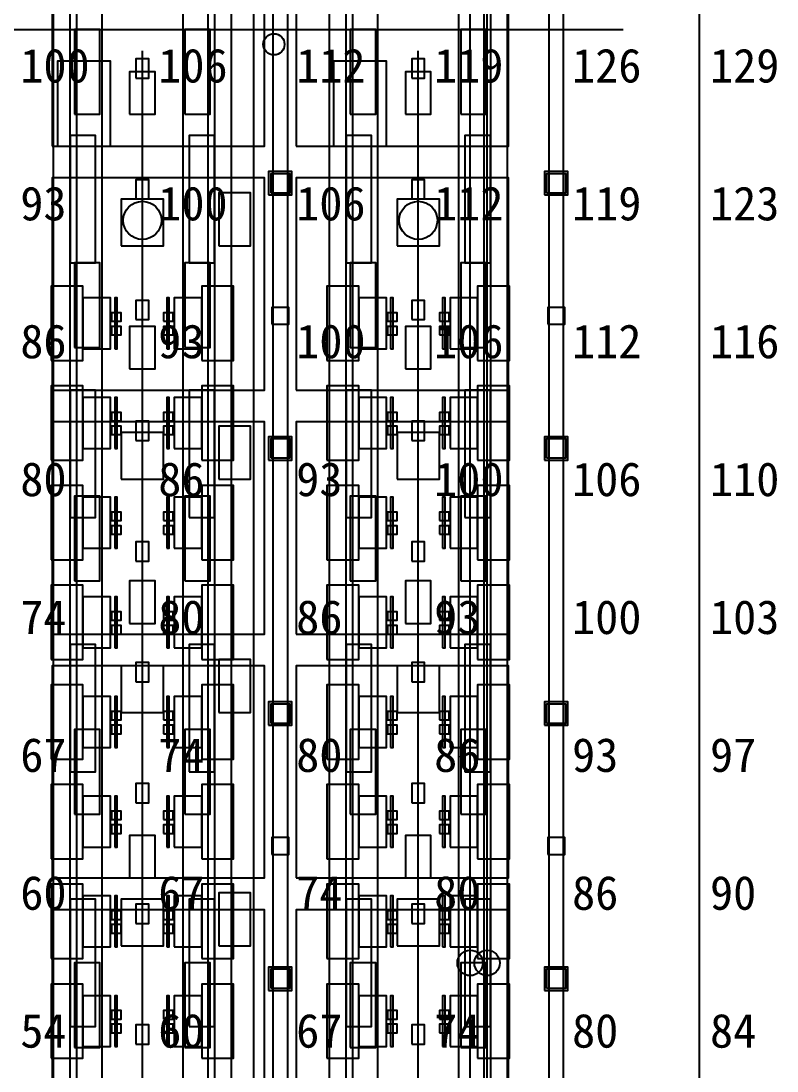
# Model space of a CAD drawing. Header units: metres. Extents: x -1640 to 1560, y -268 to 2338.
# Drawn here: x 258.03 to 293.65, y 913.9 to 963.4 of the extents above; entities that cross this region are included whole.
import ezdxf

# ---------------------------------------------------------------- set-up
doc = ezdxf.new("R2010")
doc.units = ezdxf.units.M
for name, color, linetype in [('1F_CHL', 4, 'Continuous'), ('1F_PUMP', 2, 'Continuous'), ('1F_SCR', 3, 'Continuous'), ('1F_STRUCT_COLUMN', 8, 'Continuous'), ('1F_ZONE', 3, 'Continuous'), ('2F_CSF_LATERAL_RACK_CONCEPT', 9, 'Continuous'), ('2F_RFG', 5, 'Continuous'), ('2F_STRUCT_COLUMN', 8, 'Continuous'), ('2F_VMB', 6, 'Continuous'), ('2F_ZONE', 3, 'Continuous'), ('3F_CLEANROOM_OVERHEAD_PIPE_DUCT_CONCEPT', 9, 'Continuous'), ('3F_EHS_EGRESS_DIST_M', 2, 'Continuous'), ('3F_EHS_EXTINGUISHER_HYDRANT_CABINET_CONCEPT', 1, 'Continuous'), ('3F_EHS_GAS_DETECTOR', 6, 'Continuous'), ('3F_FOUP', 5, 'Continuous'), ('3F_METRO', 2, 'Continuous'), ('3F_OHT', 9, 'Continuous'), ('3F_OHTV', 1, 'Continuous'), ('3F_STK', 3, 'Continuous'), ('3F_STRUCT_COLUMN', 8, 'Continuous'), ('3F_TBAR', 6, 'Continuous'), ('3F_ZONE', 3, 'Continuous'), ('4F_FFU', 1, 'Continuous'), ('4F_STRUCT_PLENUM_TRUSS_CONCEPT', 9, 'Continuous'), ('4F_ZONE', 3, 'Continuous'), ('5F_CHL', 4, 'Continuous'), ('5F_PUMP', 2, 'Continuous'), ('5F_SCR', 3, 'Continuous'), ('5F_STRUCT_COLUMN', 8, 'Continuous'), ('5F_ZONE', 3, 'Continuous'), ('6F_CSF_LATERAL_RACK_CONCEPT', 9, 'Continuous'), ('6F_RFG', 5, 'Continuous'), ('6F_STRUCT_COLUMN', 8, 'Continuous'), ('6F_VMB', 6, 'Continuous'), ('6F_ZONE', 3, 'Continuous'), ('7F_CLEANROOM_OVERHEAD_PIPE_DUCT_CONCEPT', 9, 'Continuous'), ('7F_EHS_EGRESS_DIST_M', 2, 'Continuous'), ('7F_EHS_EXTINGUISHER_HYDRANT_CABINET_CONCEPT', 1, 'Continuous'), ('7F_EHS_GAS_DETECTOR', 6, 'Continuous'), ('7F_FOUP', 5, 'Continuous'), ('7F_METRO', 2, 'Continuous'), ('7F_OHT', 9, 'Continuous'), ('7F_OHTV', 1, 'Continuous'), ('7F_STK', 3, 'Continuous'), ('7F_STRUCT_COLUMN', 8, 'Continuous'), ('7F_TBAR', 6, 'Continuous'), ('7F_ZONE', 3, 'Continuous'), ('8F_FFU', 1, 'Continuous'), ('8F_STRUCT_PLENUM_TRUSS_CONCEPT', 9, 'Continuous'), ('8F_ZONE', 3, 'Continuous'), ('UTIL_ELEC.LV_CONCEPT', 2, 'Continuous'), ('UTIL_PCW.R_CONCEPT', 1, 'Continuous'), ('UTIL_PCW.R_RISER', 1, 'Continuous'), ('UTIL_PCW.S_CONCEPT', 6, 'Continuous'), ('UTIL_PCW.S_RISER', 6, 'Continuous')]:
    doc.layers.add(name, color=color, linetype=linetype)

msp = doc.modelspace()

# ---------------------------------------------------------------- linework, layer by layer
at = {"layer": '1F_CHL'}
for points in [[(267.35, 952.8), (268.85, 952.8), (268.85, 955.3), (267.35, 955.3)], [(267.35, 941.8), (268.85, 941.8), (268.85, 944.3), (267.35, 944.3)], [(267.35, 930.8), (268.85, 930.8), (268.85, 933.3), (267.35, 933.3)], [(267.35, 919.8), (268.85, 919.8), (268.85, 922.3), (267.35, 922.3)]]:
    msp.add_lwpolyline(points, close=True, dxfattribs=at)
at = {"layer": '1F_PUMP'}
for points in [[(260.55, 959), (261.75, 959), (261.75, 963), (260.55, 963)], [(265.75, 959), (266.95, 959), (266.95, 963), (265.75, 963)], [(273.55, 959), (274.75, 959), (274.75, 963), (273.55, 963)], [(278.75, 959), (279.95, 959), (279.95, 963), (278.75, 963)], [(260.55, 948), (261.75, 948), (261.75, 952), (260.55, 952)], [(265.75, 948), (266.95, 948), (266.95, 952), (265.75, 952)], [(273.55, 948), (274.75, 948), (274.75, 952), (273.55, 952)], [(278.75, 948), (279.95, 948), (279.95, 952), (278.75, 952)], [(260.55, 937), (261.75, 937), (261.75, 941), (260.55, 941)], [(265.75, 937), (266.95, 937), (266.95, 941), (265.75, 941)], [(273.55, 937), (274.75, 937), (274.75, 941), (273.55, 941)], [(278.75, 937), (279.95, 937), (279.95, 941), (278.75, 941)], [(260.55, 926), (261.75, 926), (261.75, 930), (260.55, 930)], [(265.75, 926), (266.95, 926), (266.95, 930), (265.75, 930)], [(273.55, 926), (274.75, 926), (274.75, 930), (273.55, 930)], [(278.75, 926), (279.95, 926), (279.95, 930), (278.75, 930)], [(260.55, 915), (261.75, 915), (261.75, 919), (260.55, 919)], [(265.75, 915), (266.95, 915), (266.95, 919), (265.75, 919)], [(273.55, 915), (274.75, 915), (274.75, 919), (273.55, 919)], [(278.75, 915), (279.95, 915), (279.95, 919), (278.75, 919)]]:
    msp.add_lwpolyline(points, close=True, dxfattribs=at)
at = {"layer": '1F_SCR'}
for points in [[(262.75, 952.8), (264.75, 952.8), (264.75, 955), (262.75, 955)], [(275.75, 952.8), (277.75, 952.8), (277.75, 955), (275.75, 955)], [(262.75, 941.8), (264.75, 941.8), (264.75, 944), (262.75, 944)], [(275.75, 941.8), (277.75, 941.8), (277.75, 944), (275.75, 944)], [(262.75, 930.8), (264.75, 930.8), (264.75, 933), (262.75, 933)], [(275.75, 930.8), (277.75, 930.8), (277.75, 933), (275.75, 933)], [(262.75, 919.8), (264.75, 919.8), (264.75, 922), (262.75, 922)], [(275.75, 919.8), (277.75, 919.8), (277.75, 922), (275.75, 922)]]:
    msp.add_lwpolyline(points, close=True, dxfattribs=at)
at = {"layer": '1F_STRUCT_COLUMN'}
for points in [[(269.7, 955.2), (270.8, 955.2), (270.8, 956.3), (269.7, 956.3)], [(282.7, 955.2), (283.8, 955.2), (283.8, 956.3), (282.7, 956.3)], [(269.7, 942.7), (270.8, 942.7), (270.8, 943.8), (269.7, 943.8)], [(282.7, 942.7), (283.8, 942.7), (283.8, 943.8), (282.7, 943.8)], [(269.7, 930.2), (270.8, 930.2), (270.8, 931.3), (269.7, 931.3)], [(282.7, 930.2), (283.8, 930.2), (283.8, 931.3), (282.7, 931.3)], [(269.7, 917.7), (270.8, 917.7), (270.8, 918.8), (269.7, 918.8)], [(282.7, 917.7), (283.8, 917.7), (283.8, 918.8), (282.7, 918.8)]]:
    msp.add_lwpolyline(points, close=True, dxfattribs=at)
at = {"layer": '1F_ZONE'}
msp.add_lwpolyline([(16.5, 887), (290, 887), (290, 1045), (16.5, 1045)], close=True, dxfattribs=at)
at = {"layer": '2F_CSF_LATERAL_RACK_CONCEPT'}
for points in [[(259.55, 891), (260.35, 891), (260.35, 1041), (259.55, 1041)], [(267.15, 891), (267.95, 891), (267.95, 1041), (267.15, 1041)], [(272.55, 891), (273.35, 891), (273.35, 1041), (272.55, 1041)], [(280.15, 891), (280.95, 891), (280.95, 1041), (280.15, 1041)]]:
    msp.add_lwpolyline(points, close=True, dxfattribs=at)
at = {"layer": '2F_RFG'}
for points in [[(260.35, 952), (261.55, 952), (261.55, 958), (260.35, 958)], [(265.95, 952), (267.15, 952), (267.15, 958), (265.95, 958)], [(273.35, 952), (274.55, 952), (274.55, 958), (273.35, 958)], [(278.95, 952), (280.15, 952), (280.15, 958), (278.95, 958)], [(260.35, 940), (261.55, 940), (261.55, 946), (260.35, 946)], [(265.95, 940), (267.15, 940), (267.15, 946), (265.95, 946)], [(273.35, 940), (274.55, 940), (274.55, 946), (273.35, 946)], [(278.95, 940), (280.15, 940), (280.15, 946), (278.95, 946)], [(260.35, 928), (261.55, 928), (261.55, 934), (260.35, 934)], [(265.95, 928), (267.15, 928), (267.15, 934), (265.95, 934)], [(273.35, 928), (274.55, 928), (274.55, 934), (273.35, 934)], [(278.95, 928), (280.15, 928), (280.15, 934), (278.95, 934)], [(260.35, 916), (261.55, 916), (261.55, 922), (260.35, 922)], [(265.95, 916), (267.15, 916), (267.15, 922), (265.95, 922)], [(273.35, 916), (274.55, 916), (274.55, 922), (273.35, 922)], [(278.95, 916), (280.15, 916), (280.15, 922), (278.95, 922)]]:
    msp.add_lwpolyline(points, close=True, dxfattribs=at)
at = {"layer": '2F_STRUCT_COLUMN'}
for points in [[(269.8, 955.3), (270.7, 955.3), (270.7, 956.2), (269.8, 956.2)], [(282.8, 955.3), (283.7, 955.3), (283.7, 956.2), (282.8, 956.2)], [(269.8, 942.8), (270.7, 942.8), (270.7, 943.7), (269.8, 943.7)], [(282.8, 942.8), (283.7, 942.8), (283.7, 943.7), (282.8, 943.7)], [(269.8, 930.3), (270.7, 930.3), (270.7, 931.2), (269.8, 931.2)], [(282.8, 930.3), (283.7, 930.3), (283.7, 931.2), (282.8, 931.2)], [(269.8, 917.8), (270.7, 917.8), (270.7, 918.7), (269.8, 918.7)], [(282.8, 917.8), (283.7, 917.8), (283.7, 918.7), (282.8, 918.7)]]:
    msp.add_lwpolyline(points, close=True, dxfattribs=at)
at = {"layer": '2F_VMB'}
for points in [[(263.15, 959), (264.35, 959), (264.35, 961), (263.15, 961)], [(276.15, 959), (277.35, 959), (277.35, 961), (276.15, 961)], [(263.15, 947), (264.35, 947), (264.35, 949), (263.15, 949)], [(276.15, 947), (277.35, 947), (277.35, 949), (276.15, 949)], [(263.15, 935), (264.35, 935), (264.35, 937), (263.15, 937)], [(276.15, 935), (277.35, 935), (277.35, 937), (276.15, 937)], [(263.15, 923), (264.35, 923), (264.35, 925), (263.15, 925)], [(276.15, 923), (277.35, 923), (277.35, 925), (276.15, 925)]]:
    msp.add_lwpolyline(points, close=True, dxfattribs=at)
at = {"layer": '2F_ZONE'}
msp.add_lwpolyline([(16.5, 887), (290, 887), (290, 1045), (16.5, 1045)], close=True, dxfattribs=at)
at = {"layer": '3F_CLEANROOM_OVERHEAD_PIPE_DUCT_CONCEPT'}
for points in [[(260.65, 890), (261.85, 890), (261.85, 1042), (260.65, 1042)], [(265.65, 890), (266.85, 890), (266.85, 1042), (265.65, 1042)], [(273.65, 890), (274.85, 890), (274.85, 1042), (273.65, 1042)], [(278.65, 890), (279.85, 890), (279.85, 1042), (278.65, 1042)]]:
    msp.add_lwpolyline(points, close=True, dxfattribs=at)
at = {"layer": '3F_EHS_EXTINGUISHER_HYDRANT_CABINET_CONCEPT'}
msp.add_circle((269.95, 962.3), 0.5, dxfattribs=at)
at = {"layer": '3F_EHS_GAS_DETECTOR'}
for centre in [(263.75, 954), (276.75, 954)]:
    msp.add_circle(centre, 0.9, dxfattribs=at)
at = {"layer": '3F_FOUP'}
for points in [[(262.3, 949.25), (262.75, 949.25), (262.75, 949.65), (262.3, 949.65)], [(264.75, 949.25), (265.2, 949.25), (265.2, 949.65), (264.75, 949.65)], [(275.3, 949.25), (275.75, 949.25), (275.75, 949.65), (275.3, 949.65)], [(277.75, 949.25), (278.2, 949.25), (278.2, 949.65), (277.75, 949.65)], [(262.3, 948.6), (262.75, 948.6), (262.75, 949), (262.3, 949)], [(264.75, 948.6), (265.2, 948.6), (265.2, 949), (264.75, 949)], [(275.3, 948.6), (275.75, 948.6), (275.75, 949), (275.3, 949)], [(277.75, 948.6), (278.2, 948.6), (278.2, 949), (277.75, 949)], [(262.3, 944.55), (262.75, 944.55), (262.75, 944.95), (262.3, 944.95)], [(264.75, 944.55), (265.2, 944.55), (265.2, 944.95), (264.75, 944.95)], [(275.3, 944.55), (275.75, 944.55), (275.75, 944.95), (275.3, 944.95)], [(277.75, 944.55), (278.2, 944.55), (278.2, 944.95), (277.75, 944.95)], [(262.3, 943.9), (262.75, 943.9), (262.75, 944.3), (262.3, 944.3)], [(264.75, 943.9), (265.2, 943.9), (265.2, 944.3), (264.75, 944.3)], [(275.3, 943.9), (275.75, 943.9), (275.75, 944.3), (275.3, 944.3)], [(277.75, 943.9), (278.2, 943.9), (278.2, 944.3), (277.75, 944.3)], [(262.3, 939.85), (262.75, 939.85), (262.75, 940.25), (262.3, 940.25)], [(264.75, 939.85), (265.2, 939.85), (265.2, 940.25), (264.75, 940.25)], [(275.3, 939.85), (275.75, 939.85), (275.75, 940.25), (275.3, 940.25)], [(277.75, 939.85), (278.2, 939.85), (278.2, 940.25), (277.75, 940.25)], [(262.3, 939.2), (262.75, 939.2), (262.75, 939.6), (262.3, 939.6)], [(264.75, 939.2), (265.2, 939.2), (265.2, 939.6), (264.75, 939.6)], [(275.3, 939.2), (275.75, 939.2), (275.75, 939.6), (275.3, 939.6)], [(277.75, 939.2), (278.2, 939.2), (278.2, 939.6), (277.75, 939.6)], [(262.3, 935.15), (262.75, 935.15), (262.75, 935.55), (262.3, 935.55)], [(264.75, 935.15), (265.2, 935.15), (265.2, 935.55), (264.75, 935.55)], [(275.3, 935.15), (275.75, 935.15), (275.75, 935.55), (275.3, 935.55)], [(277.75, 935.15), (278.2, 935.15), (278.2, 935.55), (277.75, 935.55)], [(262.3, 934.5), (262.75, 934.5), (262.75, 934.9), (262.3, 934.9)], [(264.75, 934.5), (265.2, 934.5), (265.2, 934.9), (264.75, 934.9)], [(275.3, 934.5), (275.75, 934.5), (275.75, 934.9), (275.3, 934.9)], [(277.75, 934.5), (278.2, 934.5), (278.2, 934.9), (277.75, 934.9)], [(262.3, 930.45), (262.75, 930.45), (262.75, 930.85), (262.3, 930.85)], [(264.75, 930.45), (265.2, 930.45), (265.2, 930.85), (264.75, 930.85)], [(275.3, 930.45), (275.75, 930.45), (275.75, 930.85), (275.3, 930.85)], [(277.75, 930.45), (278.2, 930.45), (278.2, 930.85), (277.75, 930.85)], [(262.3, 929.8), (262.75, 929.8), (262.75, 930.2), (262.3, 930.2)], [(264.75, 929.8), (265.2, 929.8), (265.2, 930.2), (264.75, 930.2)], [(275.3, 929.8), (275.75, 929.8), (275.75, 930.2), (275.3, 930.2)], [(277.75, 929.8), (278.2, 929.8), (278.2, 930.2), (277.75, 930.2)], [(262.3, 925.75), (262.75, 925.75), (262.75, 926.15), (262.3, 926.15)], [(264.75, 925.75), (265.2, 925.75), (265.2, 926.15), (264.75, 926.15)], [(275.3, 925.75), (275.75, 925.75), (275.75, 926.15), (275.3, 926.15)], [(277.75, 925.75), (278.2, 925.75), (278.2, 926.15), (277.75, 926.15)], [(262.3, 925.1), (262.75, 925.1), (262.75, 925.5), (262.3, 925.5)], [(264.75, 925.1), (265.2, 925.1), (265.2, 925.5), (264.75, 925.5)], [(275.3, 925.1), (275.75, 925.1), (275.75, 925.5), (275.3, 925.5)], [(277.75, 925.1), (278.2, 925.1), (278.2, 925.5), (277.75, 925.5)], [(262.3, 921.05), (262.75, 921.05), (262.75, 921.45), (262.3, 921.45)], [(264.75, 921.05), (265.2, 921.05), (265.2, 921.45), (264.75, 921.45)], [(275.3, 921.05), (275.75, 921.05), (275.75, 921.45), (275.3, 921.45)], [(277.75, 921.05), (278.2, 921.05), (278.2, 921.45), (277.75, 921.45)], [(262.3, 920.4), (262.75, 920.4), (262.75, 920.8), (262.3, 920.8)], [(264.75, 920.4), (265.2, 920.4), (265.2, 920.8), (264.75, 920.8)], [(275.3, 920.4), (275.75, 920.4), (275.75, 920.8), (275.3, 920.8)], [(277.75, 920.4), (278.2, 920.4), (278.2, 920.8), (277.75, 920.8)], [(262.3, 916.35), (262.75, 916.35), (262.75, 916.75), (262.3, 916.75)], [(264.75, 916.35), (265.2, 916.35), (265.2, 916.75), (264.75, 916.75)], [(275.3, 916.35), (275.75, 916.35), (275.75, 916.75), (275.3, 916.75)], [(277.75, 916.35), (278.2, 916.35), (278.2, 916.75), (277.75, 916.75)], [(262.3, 915.7), (262.75, 915.7), (262.75, 916.1), (262.3, 916.1)], [(264.75, 915.7), (265.2, 915.7), (265.2, 916.1), (264.75, 916.1)], [(275.3, 915.7), (275.75, 915.7), (275.75, 916.1), (275.3, 916.1)], [(277.75, 915.7), (278.2, 915.7), (278.2, 916.1), (277.75, 916.1)]]:
    msp.add_lwpolyline(points, close=True, dxfattribs=at)
at = {"layer": '3F_METRO'}
for points in [[(259.45, 947.4), (260.95, 947.4), (260.95, 950.9), (259.45, 950.9)], [(266.55, 947.4), (268.05, 947.4), (268.05, 950.9), (266.55, 950.9)], [(272.45, 947.4), (273.95, 947.4), (273.95, 950.9), (272.45, 950.9)], [(279.55, 947.4), (281.05, 947.4), (281.05, 950.9), (279.55, 950.9)], [(260.95, 947.95), (262.25, 947.95), (262.25, 950.35), (260.95, 950.35)], [(265.25, 947.95), (266.55, 947.95), (266.55, 950.35), (265.25, 950.35)], [(273.95, 947.95), (275.25, 947.95), (275.25, 950.35), (273.95, 950.35)], [(278.25, 947.95), (279.55, 947.95), (279.55, 950.35), (278.25, 950.35)], [(259.45, 942.7), (260.95, 942.7), (260.95, 946.2), (259.45, 946.2)], [(266.55, 942.7), (268.05, 942.7), (268.05, 946.2), (266.55, 946.2)], [(272.45, 942.7), (273.95, 942.7), (273.95, 946.2), (272.45, 946.2)], [(279.55, 942.7), (281.05, 942.7), (281.05, 946.2), (279.55, 946.2)], [(260.95, 943.25), (262.25, 943.25), (262.25, 945.65), (260.95, 945.65)], [(265.25, 943.25), (266.55, 943.25), (266.55, 945.65), (265.25, 945.65)], [(273.95, 943.25), (275.25, 943.25), (275.25, 945.65), (273.95, 945.65)], [(278.25, 943.25), (279.55, 943.25), (279.55, 945.65), (278.25, 945.65)], [(259.45, 938), (260.95, 938), (260.95, 941.5), (259.45, 941.5)], [(266.55, 938), (268.05, 938), (268.05, 941.5), (266.55, 941.5)], [(272.45, 938), (273.95, 938), (273.95, 941.5), (272.45, 941.5)], [(279.55, 938), (281.05, 938), (281.05, 941.5), (279.55, 941.5)], [(260.95, 938.55), (262.25, 938.55), (262.25, 940.95), (260.95, 940.95)], [(265.25, 938.55), (266.55, 938.55), (266.55, 940.95), (265.25, 940.95)], [(273.95, 938.55), (275.25, 938.55), (275.25, 940.95), (273.95, 940.95)], [(278.25, 938.55), (279.55, 938.55), (279.55, 940.95), (278.25, 940.95)], [(259.45, 933.3), (260.95, 933.3), (260.95, 936.8), (259.45, 936.8)], [(266.55, 933.3), (268.05, 933.3), (268.05, 936.8), (266.55, 936.8)], [(272.45, 933.3), (273.95, 933.3), (273.95, 936.8), (272.45, 936.8)], [(279.55, 933.3), (281.05, 933.3), (281.05, 936.8), (279.55, 936.8)], [(260.95, 933.85), (262.25, 933.85), (262.25, 936.25), (260.95, 936.25)], [(265.25, 933.85), (266.55, 933.85), (266.55, 936.25), (265.25, 936.25)], [(273.95, 933.85), (275.25, 933.85), (275.25, 936.25), (273.95, 936.25)], [(278.25, 933.85), (279.55, 933.85), (279.55, 936.25), (278.25, 936.25)], [(259.45, 928.6), (260.95, 928.6), (260.95, 932.1), (259.45, 932.1)], [(266.55, 928.6), (268.05, 928.6), (268.05, 932.1), (266.55, 932.1)], [(272.45, 928.6), (273.95, 928.6), (273.95, 932.1), (272.45, 932.1)], [(279.55, 928.6), (281.05, 928.6), (281.05, 932.1), (279.55, 932.1)], [(260.95, 929.15), (262.25, 929.15), (262.25, 931.55), (260.95, 931.55)], [(265.25, 929.15), (266.55, 929.15), (266.55, 931.55), (265.25, 931.55)], [(273.95, 929.15), (275.25, 929.15), (275.25, 931.55), (273.95, 931.55)], [(278.25, 929.15), (279.55, 929.15), (279.55, 931.55), (278.25, 931.55)], [(259.45, 923.9), (260.95, 923.9), (260.95, 927.4), (259.45, 927.4)], [(266.55, 923.9), (268.05, 923.9), (268.05, 927.4), (266.55, 927.4)], [(272.45, 923.9), (273.95, 923.9), (273.95, 927.4), (272.45, 927.4)], [(279.55, 923.9), (281.05, 923.9), (281.05, 927.4), (279.55, 927.4)], [(260.95, 924.45), (262.25, 924.45), (262.25, 926.85), (260.95, 926.85)], [(265.25, 924.45), (266.55, 924.45), (266.55, 926.85), (265.25, 926.85)], [(273.95, 924.45), (275.25, 924.45), (275.25, 926.85), (273.95, 926.85)], [(278.25, 924.45), (279.55, 924.45), (279.55, 926.85), (278.25, 926.85)], [(259.45, 919.2), (260.95, 919.2), (260.95, 922.7), (259.45, 922.7)], [(266.55, 919.2), (268.05, 919.2), (268.05, 922.7), (266.55, 922.7)], [(272.45, 919.2), (273.95, 919.2), (273.95, 922.7), (272.45, 922.7)], [(279.55, 919.2), (281.05, 919.2), (281.05, 922.7), (279.55, 922.7)], [(260.95, 919.75), (262.25, 919.75), (262.25, 922.15), (260.95, 922.15)], [(265.25, 919.75), (266.55, 919.75), (266.55, 922.15), (265.25, 922.15)], [(273.95, 919.75), (275.25, 919.75), (275.25, 922.15), (273.95, 922.15)], [(278.25, 919.75), (279.55, 919.75), (279.55, 922.15), (278.25, 922.15)], [(259.45, 914.5), (260.95, 914.5), (260.95, 918), (259.45, 918)], [(266.55, 914.5), (268.05, 914.5), (268.05, 918), (266.55, 918)], [(272.45, 914.5), (273.95, 914.5), (273.95, 918), (272.45, 918)], [(279.55, 914.5), (281.05, 914.5), (281.05, 918), (279.55, 918)], [(260.95, 915.05), (262.25, 915.05), (262.25, 917.45), (260.95, 917.45)], [(265.25, 915.05), (266.55, 915.05), (266.55, 917.45), (265.25, 917.45)], [(273.95, 915.05), (275.25, 915.05), (275.25, 917.45), (273.95, 917.45)], [(278.25, 915.05), (279.55, 915.05), (279.55, 917.45), (278.25, 917.45)]]:
    msp.add_lwpolyline(points, close=True, dxfattribs=at)
at = {"layer": '3F_OHT'}
for p, q in [((263.75, 890), (263.75, 962)), ((276.75, 890), (276.75, 962))]:
    msp.add_line(p, q, dxfattribs=at)
at = {"layer": '3F_OHTV'}
for points in [[(263.45, 960.71), (264.05, 960.71), (264.05, 961.61), (263.45, 961.61)], [(276.45, 960.71), (277.05, 960.71), (277.05, 961.61), (276.45, 961.61)], [(263.45, 955.02), (264.05, 955.02), (264.05, 955.92), (263.45, 955.92)], [(276.45, 955.02), (277.05, 955.02), (277.05, 955.92), (276.45, 955.92)], [(263.45, 949.33), (264.05, 949.33), (264.05, 950.23), (263.45, 950.23)], [(276.45, 949.33), (277.05, 949.33), (277.05, 950.23), (276.45, 950.23)], [(263.45, 943.63), (264.05, 943.63), (264.05, 944.53), (263.45, 944.53)], [(276.45, 943.63), (277.05, 943.63), (277.05, 944.53), (276.45, 944.53)], [(263.45, 937.94), (264.05, 937.94), (264.05, 938.84), (263.45, 938.84)], [(276.45, 937.94), (277.05, 937.94), (277.05, 938.84), (276.45, 938.84)], [(263.45, 932.25), (264.05, 932.25), (264.05, 933.15), (263.45, 933.15)], [(276.45, 932.25), (277.05, 932.25), (277.05, 933.15), (276.45, 933.15)], [(263.45, 926.55), (264.05, 926.55), (264.05, 927.45), (263.45, 927.45)], [(276.45, 926.55), (277.05, 926.55), (277.05, 927.45), (276.45, 927.45)], [(263.45, 920.86), (264.05, 920.86), (264.05, 921.76), (263.45, 921.76)], [(276.45, 920.86), (277.05, 920.86), (277.05, 921.76), (276.45, 921.76)], [(263.45, 915.17), (264.05, 915.17), (264.05, 916.07), (263.45, 916.07)], [(276.45, 915.17), (277.05, 915.17), (277.05, 916.07), (276.45, 916.07)]]:
    msp.add_lwpolyline(points, close=True, dxfattribs=at)
at = {"layer": '3F_STK'}
for points in [[(259.75, 957.5), (262.25, 957.5), (262.25, 961.5), (259.75, 961.5)], [(272.75, 957.5), (275.25, 957.5), (275.25, 961.5), (272.75, 961.5)]]:
    msp.add_lwpolyline(points, close=True, dxfattribs=at)
at = {"layer": '3F_STRUCT_COLUMN'}
for points in [[(269.85, 949.1), (270.65, 949.1), (270.65, 949.9), (269.85, 949.9)], [(282.85, 949.1), (283.65, 949.1), (283.65, 949.9), (282.85, 949.9)], [(269.85, 924.1), (270.65, 924.1), (270.65, 924.9), (269.85, 924.9)], [(282.85, 924.1), (283.65, 924.1), (283.65, 924.9), (282.85, 924.9)]]:
    msp.add_lwpolyline(points, close=True, dxfattribs=at)
at = {"layer": '3F_TBAR'}
for points in [[(262.45, 947.95), (262.57, 947.95), (262.57, 950.35), (262.45, 950.35)], [(264.9, 947.95), (265.02, 947.95), (265.02, 950.35), (264.9, 950.35)], [(275.45, 947.95), (275.57, 947.95), (275.57, 950.35), (275.45, 950.35)], [(277.9, 947.95), (278.02, 947.95), (278.02, 950.35), (277.9, 950.35)], [(262.45, 943.25), (262.57, 943.25), (262.57, 945.65), (262.45, 945.65)], [(264.9, 943.25), (265.02, 943.25), (265.02, 945.65), (264.9, 945.65)], [(275.45, 943.25), (275.57, 943.25), (275.57, 945.65), (275.45, 945.65)], [(277.9, 943.25), (278.02, 943.25), (278.02, 945.65), (277.9, 945.65)], [(262.45, 938.55), (262.57, 938.55), (262.57, 940.95), (262.45, 940.95)], [(264.9, 938.55), (265.02, 938.55), (265.02, 940.95), (264.9, 940.95)], [(275.45, 938.55), (275.57, 938.55), (275.57, 940.95), (275.45, 940.95)], [(277.9, 938.55), (278.02, 938.55), (278.02, 940.95), (277.9, 940.95)], [(262.45, 933.85), (262.57, 933.85), (262.57, 936.25), (262.45, 936.25)], [(264.9, 933.85), (265.02, 933.85), (265.02, 936.25), (264.9, 936.25)], [(275.45, 933.85), (275.57, 933.85), (275.57, 936.25), (275.45, 936.25)], [(277.9, 933.85), (278.02, 933.85), (278.02, 936.25), (277.9, 936.25)], [(262.45, 929.15), (262.57, 929.15), (262.57, 931.55), (262.45, 931.55)], [(264.9, 929.15), (265.02, 929.15), (265.02, 931.55), (264.9, 931.55)], [(275.45, 929.15), (275.57, 929.15), (275.57, 931.55), (275.45, 931.55)], [(277.9, 929.15), (278.02, 929.15), (278.02, 931.55), (277.9, 931.55)], [(262.45, 924.45), (262.57, 924.45), (262.57, 926.85), (262.45, 926.85)], [(264.9, 924.45), (265.02, 924.45), (265.02, 926.85), (264.9, 926.85)], [(275.45, 924.45), (275.57, 924.45), (275.57, 926.85), (275.45, 926.85)], [(277.9, 924.45), (278.02, 924.45), (278.02, 926.85), (277.9, 926.85)], [(262.45, 919.75), (262.57, 919.75), (262.57, 922.15), (262.45, 922.15)], [(264.9, 919.75), (265.02, 919.75), (265.02, 922.15), (264.9, 922.15)], [(275.45, 919.75), (275.57, 919.75), (275.57, 922.15), (275.45, 922.15)], [(277.9, 919.75), (278.02, 919.75), (278.02, 922.15), (277.9, 922.15)], [(262.45, 915.05), (262.57, 915.05), (262.57, 917.45), (262.45, 917.45)], [(264.9, 915.05), (265.02, 915.05), (265.02, 917.45), (264.9, 917.45)], [(275.45, 915.05), (275.57, 915.05), (275.57, 917.45), (275.45, 917.45)], [(277.9, 915.05), (278.02, 915.05), (278.02, 917.45), (277.9, 917.45)]]:
    msp.add_lwpolyline(points, close=True, dxfattribs=at)
at = {"layer": '3F_ZONE'}
msp.add_lwpolyline([(16.5, 887), (290, 887), (290, 1045), (16.5, 1045)], close=True, dxfattribs=at)
at = {"layer": '4F_FFU'}
for points in [[(259.5, 957.5), (269.5, 957.5), (269.5, 967.5), (259.5, 967.5)], [(271, 957.5), (281, 957.5), (281, 967.5), (271, 967.5)], [(259.5, 946), (269.5, 946), (269.5, 956), (259.5, 956)], [(271, 946), (281, 946), (281, 956), (271, 956)], [(259.5, 934.5), (269.5, 934.5), (269.5, 944.5), (259.5, 944.5)], [(271, 934.5), (281, 934.5), (281, 944.5), (271, 944.5)], [(259.5, 923), (269.5, 923), (269.5, 933), (259.5, 933)], [(271, 923), (281, 923), (281, 933), (271, 933)], [(259.5, 911.5), (269.5, 911.5), (269.5, 921.5), (259.5, 921.5)], [(271, 911.5), (281, 911.5), (281, 921.5), (271, 921.5)]]:
    msp.add_lwpolyline(points, close=True, dxfattribs=at)
at = {"layer": '4F_STRUCT_PLENUM_TRUSS_CONCEPT'}
for points in [[(269.9, 887), (270.6, 887), (270.6, 1045), (269.9, 1045)], [(282.9, 887), (283.6, 887), (283.6, 1045), (282.9, 1045)]]:
    msp.add_lwpolyline(points, close=True, dxfattribs=at)
at = {"layer": '4F_ZONE'}
msp.add_lwpolyline([(16.5, 887), (290, 887), (290, 1045), (16.5, 1045)], close=True, dxfattribs=at)
at = {"layer": '5F_CHL'}
for points in [[(267.35, 952.8), (268.85, 952.8), (268.85, 955.3), (267.35, 955.3)], [(267.35, 941.8), (268.85, 941.8), (268.85, 944.3), (267.35, 944.3)], [(267.35, 930.8), (268.85, 930.8), (268.85, 933.3), (267.35, 933.3)], [(267.35, 919.8), (268.85, 919.8), (268.85, 922.3), (267.35, 922.3)]]:
    msp.add_lwpolyline(points, close=True, dxfattribs=at)
at = {"layer": '5F_PUMP'}
for points in [[(260.55, 959), (261.75, 959), (261.75, 963), (260.55, 963)], [(265.75, 959), (266.95, 959), (266.95, 963), (265.75, 963)], [(273.55, 959), (274.75, 959), (274.75, 963), (273.55, 963)], [(278.75, 959), (279.95, 959), (279.95, 963), (278.75, 963)], [(260.55, 948), (261.75, 948), (261.75, 952), (260.55, 952)], [(265.75, 948), (266.95, 948), (266.95, 952), (265.75, 952)], [(273.55, 948), (274.75, 948), (274.75, 952), (273.55, 952)], [(278.75, 948), (279.95, 948), (279.95, 952), (278.75, 952)], [(260.55, 937), (261.75, 937), (261.75, 941), (260.55, 941)], [(265.75, 937), (266.95, 937), (266.95, 941), (265.75, 941)], [(273.55, 937), (274.75, 937), (274.75, 941), (273.55, 941)], [(278.75, 937), (279.95, 937), (279.95, 941), (278.75, 941)], [(260.55, 926), (261.75, 926), (261.75, 930), (260.55, 930)], [(265.75, 926), (266.95, 926), (266.95, 930), (265.75, 930)], [(273.55, 926), (274.75, 926), (274.75, 930), (273.55, 930)], [(278.75, 926), (279.95, 926), (279.95, 930), (278.75, 930)], [(260.55, 915), (261.75, 915), (261.75, 919), (260.55, 919)], [(265.75, 915), (266.95, 915), (266.95, 919), (265.75, 919)], [(273.55, 915), (274.75, 915), (274.75, 919), (273.55, 919)], [(278.75, 915), (279.95, 915), (279.95, 919), (278.75, 919)]]:
    msp.add_lwpolyline(points, close=True, dxfattribs=at)
at = {"layer": '5F_SCR'}
for points in [[(262.75, 952.8), (264.75, 952.8), (264.75, 955), (262.75, 955)], [(275.75, 952.8), (277.75, 952.8), (277.75, 955), (275.75, 955)], [(262.75, 941.8), (264.75, 941.8), (264.75, 944), (262.75, 944)], [(275.75, 941.8), (277.75, 941.8), (277.75, 944), (275.75, 944)], [(262.75, 930.8), (264.75, 930.8), (264.75, 933), (262.75, 933)], [(275.75, 930.8), (277.75, 930.8), (277.75, 933), (275.75, 933)], [(262.75, 919.8), (264.75, 919.8), (264.75, 922), (262.75, 922)], [(275.75, 919.8), (277.75, 919.8), (277.75, 922), (275.75, 922)]]:
    msp.add_lwpolyline(points, close=True, dxfattribs=at)
at = {"layer": '5F_STRUCT_COLUMN'}
for points in [[(269.7, 955.2), (270.8, 955.2), (270.8, 956.3), (269.7, 956.3)], [(282.7, 955.2), (283.8, 955.2), (283.8, 956.3), (282.7, 956.3)], [(269.7, 942.7), (270.8, 942.7), (270.8, 943.8), (269.7, 943.8)], [(282.7, 942.7), (283.8, 942.7), (283.8, 943.8), (282.7, 943.8)], [(269.7, 930.2), (270.8, 930.2), (270.8, 931.3), (269.7, 931.3)], [(282.7, 930.2), (283.8, 930.2), (283.8, 931.3), (282.7, 931.3)], [(269.7, 917.7), (270.8, 917.7), (270.8, 918.8), (269.7, 918.8)], [(282.7, 917.7), (283.8, 917.7), (283.8, 918.8), (282.7, 918.8)]]:
    msp.add_lwpolyline(points, close=True, dxfattribs=at)
at = {"layer": '5F_ZONE'}
msp.add_lwpolyline([(16.5, 887), (290, 887), (290, 1045), (16.5, 1045)], close=True, dxfattribs=at)
at = {"layer": '6F_CSF_LATERAL_RACK_CONCEPT'}
for points in [[(259.55, 891), (260.35, 891), (260.35, 1041), (259.55, 1041)], [(267.15, 891), (267.95, 891), (267.95, 1041), (267.15, 1041)], [(272.55, 891), (273.35, 891), (273.35, 1041), (272.55, 1041)], [(280.15, 891), (280.95, 891), (280.95, 1041), (280.15, 1041)]]:
    msp.add_lwpolyline(points, close=True, dxfattribs=at)
at = {"layer": '6F_RFG'}
for points in [[(260.35, 952), (261.55, 952), (261.55, 958), (260.35, 958)], [(265.95, 952), (267.15, 952), (267.15, 958), (265.95, 958)], [(273.35, 952), (274.55, 952), (274.55, 958), (273.35, 958)], [(278.95, 952), (280.15, 952), (280.15, 958), (278.95, 958)], [(260.35, 940), (261.55, 940), (261.55, 946), (260.35, 946)], [(265.95, 940), (267.15, 940), (267.15, 946), (265.95, 946)], [(273.35, 940), (274.55, 940), (274.55, 946), (273.35, 946)], [(278.95, 940), (280.15, 940), (280.15, 946), (278.95, 946)], [(260.35, 928), (261.55, 928), (261.55, 934), (260.35, 934)], [(265.95, 928), (267.15, 928), (267.15, 934), (265.95, 934)], [(273.35, 928), (274.55, 928), (274.55, 934), (273.35, 934)], [(278.95, 928), (280.15, 928), (280.15, 934), (278.95, 934)], [(260.35, 916), (261.55, 916), (261.55, 922), (260.35, 922)], [(265.95, 916), (267.15, 916), (267.15, 922), (265.95, 922)], [(273.35, 916), (274.55, 916), (274.55, 922), (273.35, 922)], [(278.95, 916), (280.15, 916), (280.15, 922), (278.95, 922)]]:
    msp.add_lwpolyline(points, close=True, dxfattribs=at)
at = {"layer": '6F_STRUCT_COLUMN'}
for points in [[(269.8, 955.3), (270.7, 955.3), (270.7, 956.2), (269.8, 956.2)], [(282.8, 955.3), (283.7, 955.3), (283.7, 956.2), (282.8, 956.2)], [(269.8, 942.8), (270.7, 942.8), (270.7, 943.7), (269.8, 943.7)], [(282.8, 942.8), (283.7, 942.8), (283.7, 943.7), (282.8, 943.7)], [(269.8, 930.3), (270.7, 930.3), (270.7, 931.2), (269.8, 931.2)], [(282.8, 930.3), (283.7, 930.3), (283.7, 931.2), (282.8, 931.2)], [(269.8, 917.8), (270.7, 917.8), (270.7, 918.7), (269.8, 918.7)], [(282.8, 917.8), (283.7, 917.8), (283.7, 918.7), (282.8, 918.7)]]:
    msp.add_lwpolyline(points, close=True, dxfattribs=at)
at = {"layer": '6F_VMB'}
for points in [[(263.15, 959), (264.35, 959), (264.35, 961), (263.15, 961)], [(276.15, 959), (277.35, 959), (277.35, 961), (276.15, 961)], [(263.15, 947), (264.35, 947), (264.35, 949), (263.15, 949)], [(276.15, 947), (277.35, 947), (277.35, 949), (276.15, 949)], [(263.15, 935), (264.35, 935), (264.35, 937), (263.15, 937)], [(276.15, 935), (277.35, 935), (277.35, 937), (276.15, 937)], [(263.15, 923), (264.35, 923), (264.35, 925), (263.15, 925)], [(276.15, 923), (277.35, 923), (277.35, 925), (276.15, 925)]]:
    msp.add_lwpolyline(points, close=True, dxfattribs=at)
at = {"layer": '6F_ZONE'}
msp.add_lwpolyline([(16.5, 887), (290, 887), (290, 1045), (16.5, 1045)], close=True, dxfattribs=at)
at = {"layer": '7F_CLEANROOM_OVERHEAD_PIPE_DUCT_CONCEPT'}
for points in [[(260.65, 890), (261.85, 890), (261.85, 1042), (260.65, 1042)], [(265.65, 890), (266.85, 890), (266.85, 1042), (265.65, 1042)], [(273.65, 890), (274.85, 890), (274.85, 1042), (273.65, 1042)], [(278.65, 890), (279.85, 890), (279.85, 1042), (278.65, 1042)]]:
    msp.add_lwpolyline(points, close=True, dxfattribs=at)
at = {"layer": '7F_EHS_EXTINGUISHER_HYDRANT_CABINET_CONCEPT'}
msp.add_circle((269.95, 962.3), 0.5, dxfattribs=at)
at = {"layer": '7F_EHS_GAS_DETECTOR'}
for centre in [(263.75, 954), (276.75, 954)]:
    msp.add_circle(centre, 0.9, dxfattribs=at)
at = {"layer": '7F_FOUP'}
for points in [[(262.3, 949.25), (262.75, 949.25), (262.75, 949.65), (262.3, 949.65)], [(264.75, 949.25), (265.2, 949.25), (265.2, 949.65), (264.75, 949.65)], [(275.3, 949.25), (275.75, 949.25), (275.75, 949.65), (275.3, 949.65)], [(277.75, 949.25), (278.2, 949.25), (278.2, 949.65), (277.75, 949.65)], [(262.3, 948.6), (262.75, 948.6), (262.75, 949), (262.3, 949)], [(264.75, 948.6), (265.2, 948.6), (265.2, 949), (264.75, 949)], [(275.3, 948.6), (275.75, 948.6), (275.75, 949), (275.3, 949)], [(277.75, 948.6), (278.2, 948.6), (278.2, 949), (277.75, 949)], [(262.3, 944.55), (262.75, 944.55), (262.75, 944.95), (262.3, 944.95)], [(264.75, 944.55), (265.2, 944.55), (265.2, 944.95), (264.75, 944.95)], [(275.3, 944.55), (275.75, 944.55), (275.75, 944.95), (275.3, 944.95)], [(277.75, 944.55), (278.2, 944.55), (278.2, 944.95), (277.75, 944.95)], [(262.3, 943.9), (262.75, 943.9), (262.75, 944.3), (262.3, 944.3)], [(264.75, 943.9), (265.2, 943.9), (265.2, 944.3), (264.75, 944.3)], [(275.3, 943.9), (275.75, 943.9), (275.75, 944.3), (275.3, 944.3)], [(277.75, 943.9), (278.2, 943.9), (278.2, 944.3), (277.75, 944.3)], [(262.3, 939.85), (262.75, 939.85), (262.75, 940.25), (262.3, 940.25)], [(264.75, 939.85), (265.2, 939.85), (265.2, 940.25), (264.75, 940.25)], [(275.3, 939.85), (275.75, 939.85), (275.75, 940.25), (275.3, 940.25)], [(277.75, 939.85), (278.2, 939.85), (278.2, 940.25), (277.75, 940.25)], [(262.3, 939.2), (262.75, 939.2), (262.75, 939.6), (262.3, 939.6)], [(264.75, 939.2), (265.2, 939.2), (265.2, 939.6), (264.75, 939.6)], [(275.3, 939.2), (275.75, 939.2), (275.75, 939.6), (275.3, 939.6)], [(277.75, 939.2), (278.2, 939.2), (278.2, 939.6), (277.75, 939.6)], [(262.3, 935.15), (262.75, 935.15), (262.75, 935.55), (262.3, 935.55)], [(264.75, 935.15), (265.2, 935.15), (265.2, 935.55), (264.75, 935.55)], [(275.3, 935.15), (275.75, 935.15), (275.75, 935.55), (275.3, 935.55)], [(277.75, 935.15), (278.2, 935.15), (278.2, 935.55), (277.75, 935.55)], [(262.3, 934.5), (262.75, 934.5), (262.75, 934.9), (262.3, 934.9)], [(264.75, 934.5), (265.2, 934.5), (265.2, 934.9), (264.75, 934.9)], [(275.3, 934.5), (275.75, 934.5), (275.75, 934.9), (275.3, 934.9)], [(277.75, 934.5), (278.2, 934.5), (278.2, 934.9), (277.75, 934.9)], [(262.3, 930.45), (262.75, 930.45), (262.75, 930.85), (262.3, 930.85)], [(264.75, 930.45), (265.2, 930.45), (265.2, 930.85), (264.75, 930.85)], [(275.3, 930.45), (275.75, 930.45), (275.75, 930.85), (275.3, 930.85)], [(277.75, 930.45), (278.2, 930.45), (278.2, 930.85), (277.75, 930.85)], [(262.3, 929.8), (262.75, 929.8), (262.75, 930.2), (262.3, 930.2)], [(264.75, 929.8), (265.2, 929.8), (265.2, 930.2), (264.75, 930.2)], [(275.3, 929.8), (275.75, 929.8), (275.75, 930.2), (275.3, 930.2)], [(277.75, 929.8), (278.2, 929.8), (278.2, 930.2), (277.75, 930.2)], [(262.3, 925.75), (262.75, 925.75), (262.75, 926.15), (262.3, 926.15)], [(264.75, 925.75), (265.2, 925.75), (265.2, 926.15), (264.75, 926.15)], [(275.3, 925.75), (275.75, 925.75), (275.75, 926.15), (275.3, 926.15)], [(277.75, 925.75), (278.2, 925.75), (278.2, 926.15), (277.75, 926.15)], [(262.3, 925.1), (262.75, 925.1), (262.75, 925.5), (262.3, 925.5)], [(264.75, 925.1), (265.2, 925.1), (265.2, 925.5), (264.75, 925.5)], [(275.3, 925.1), (275.75, 925.1), (275.75, 925.5), (275.3, 925.5)], [(277.75, 925.1), (278.2, 925.1), (278.2, 925.5), (277.75, 925.5)], [(262.3, 921.05), (262.75, 921.05), (262.75, 921.45), (262.3, 921.45)], [(264.75, 921.05), (265.2, 921.05), (265.2, 921.45), (264.75, 921.45)], [(275.3, 921.05), (275.75, 921.05), (275.75, 921.45), (275.3, 921.45)], [(277.75, 921.05), (278.2, 921.05), (278.2, 921.45), (277.75, 921.45)], [(262.3, 920.4), (262.75, 920.4), (262.75, 920.8), (262.3, 920.8)], [(264.75, 920.4), (265.2, 920.4), (265.2, 920.8), (264.75, 920.8)], [(275.3, 920.4), (275.75, 920.4), (275.75, 920.8), (275.3, 920.8)], [(277.75, 920.4), (278.2, 920.4), (278.2, 920.8), (277.75, 920.8)], [(262.3, 916.35), (262.75, 916.35), (262.75, 916.75), (262.3, 916.75)], [(264.75, 916.35), (265.2, 916.35), (265.2, 916.75), (264.75, 916.75)], [(275.3, 916.35), (275.75, 916.35), (275.75, 916.75), (275.3, 916.75)], [(277.75, 916.35), (278.2, 916.35), (278.2, 916.75), (277.75, 916.75)], [(262.3, 915.7), (262.75, 915.7), (262.75, 916.1), (262.3, 916.1)], [(264.75, 915.7), (265.2, 915.7), (265.2, 916.1), (264.75, 916.1)], [(275.3, 915.7), (275.75, 915.7), (275.75, 916.1), (275.3, 916.1)], [(277.75, 915.7), (278.2, 915.7), (278.2, 916.1), (277.75, 916.1)]]:
    msp.add_lwpolyline(points, close=True, dxfattribs=at)
at = {"layer": '7F_METRO'}
for points in [[(259.45, 947.4), (260.95, 947.4), (260.95, 950.9), (259.45, 950.9)], [(266.55, 947.4), (268.05, 947.4), (268.05, 950.9), (266.55, 950.9)], [(272.45, 947.4), (273.95, 947.4), (273.95, 950.9), (272.45, 950.9)], [(279.55, 947.4), (281.05, 947.4), (281.05, 950.9), (279.55, 950.9)], [(260.95, 947.95), (262.25, 947.95), (262.25, 950.35), (260.95, 950.35)], [(265.25, 947.95), (266.55, 947.95), (266.55, 950.35), (265.25, 950.35)], [(273.95, 947.95), (275.25, 947.95), (275.25, 950.35), (273.95, 950.35)], [(278.25, 947.95), (279.55, 947.95), (279.55, 950.35), (278.25, 950.35)], [(259.45, 942.7), (260.95, 942.7), (260.95, 946.2), (259.45, 946.2)], [(266.55, 942.7), (268.05, 942.7), (268.05, 946.2), (266.55, 946.2)], [(272.45, 942.7), (273.95, 942.7), (273.95, 946.2), (272.45, 946.2)], [(279.55, 942.7), (281.05, 942.7), (281.05, 946.2), (279.55, 946.2)], [(260.95, 943.25), (262.25, 943.25), (262.25, 945.65), (260.95, 945.65)], [(265.25, 943.25), (266.55, 943.25), (266.55, 945.65), (265.25, 945.65)], [(273.95, 943.25), (275.25, 943.25), (275.25, 945.65), (273.95, 945.65)], [(278.25, 943.25), (279.55, 943.25), (279.55, 945.65), (278.25, 945.65)], [(259.45, 938), (260.95, 938), (260.95, 941.5), (259.45, 941.5)], [(266.55, 938), (268.05, 938), (268.05, 941.5), (266.55, 941.5)], [(272.45, 938), (273.95, 938), (273.95, 941.5), (272.45, 941.5)], [(279.55, 938), (281.05, 938), (281.05, 941.5), (279.55, 941.5)], [(260.95, 938.55), (262.25, 938.55), (262.25, 940.95), (260.95, 940.95)], [(265.25, 938.55), (266.55, 938.55), (266.55, 940.95), (265.25, 940.95)], [(273.95, 938.55), (275.25, 938.55), (275.25, 940.95), (273.95, 940.95)], [(278.25, 938.55), (279.55, 938.55), (279.55, 940.95), (278.25, 940.95)], [(259.45, 933.3), (260.95, 933.3), (260.95, 936.8), (259.45, 936.8)], [(266.55, 933.3), (268.05, 933.3), (268.05, 936.8), (266.55, 936.8)], [(272.45, 933.3), (273.95, 933.3), (273.95, 936.8), (272.45, 936.8)], [(279.55, 933.3), (281.05, 933.3), (281.05, 936.8), (279.55, 936.8)], [(260.95, 933.85), (262.25, 933.85), (262.25, 936.25), (260.95, 936.25)], [(265.25, 933.85), (266.55, 933.85), (266.55, 936.25), (265.25, 936.25)], [(273.95, 933.85), (275.25, 933.85), (275.25, 936.25), (273.95, 936.25)], [(278.25, 933.85), (279.55, 933.85), (279.55, 936.25), (278.25, 936.25)], [(259.45, 928.6), (260.95, 928.6), (260.95, 932.1), (259.45, 932.1)], [(266.55, 928.6), (268.05, 928.6), (268.05, 932.1), (266.55, 932.1)], [(272.45, 928.6), (273.95, 928.6), (273.95, 932.1), (272.45, 932.1)], [(279.55, 928.6), (281.05, 928.6), (281.05, 932.1), (279.55, 932.1)], [(260.95, 929.15), (262.25, 929.15), (262.25, 931.55), (260.95, 931.55)], [(265.25, 929.15), (266.55, 929.15), (266.55, 931.55), (265.25, 931.55)], [(273.95, 929.15), (275.25, 929.15), (275.25, 931.55), (273.95, 931.55)], [(278.25, 929.15), (279.55, 929.15), (279.55, 931.55), (278.25, 931.55)], [(259.45, 923.9), (260.95, 923.9), (260.95, 927.4), (259.45, 927.4)], [(266.55, 923.9), (268.05, 923.9), (268.05, 927.4), (266.55, 927.4)], [(272.45, 923.9), (273.95, 923.9), (273.95, 927.4), (272.45, 927.4)], [(279.55, 923.9), (281.05, 923.9), (281.05, 927.4), (279.55, 927.4)], [(260.95, 924.45), (262.25, 924.45), (262.25, 926.85), (260.95, 926.85)], [(265.25, 924.45), (266.55, 924.45), (266.55, 926.85), (265.25, 926.85)], [(273.95, 924.45), (275.25, 924.45), (275.25, 926.85), (273.95, 926.85)], [(278.25, 924.45), (279.55, 924.45), (279.55, 926.85), (278.25, 926.85)], [(259.45, 919.2), (260.95, 919.2), (260.95, 922.7), (259.45, 922.7)], [(266.55, 919.2), (268.05, 919.2), (268.05, 922.7), (266.55, 922.7)], [(272.45, 919.2), (273.95, 919.2), (273.95, 922.7), (272.45, 922.7)], [(279.55, 919.2), (281.05, 919.2), (281.05, 922.7), (279.55, 922.7)], [(260.95, 919.75), (262.25, 919.75), (262.25, 922.15), (260.95, 922.15)], [(265.25, 919.75), (266.55, 919.75), (266.55, 922.15), (265.25, 922.15)], [(273.95, 919.75), (275.25, 919.75), (275.25, 922.15), (273.95, 922.15)], [(278.25, 919.75), (279.55, 919.75), (279.55, 922.15), (278.25, 922.15)], [(259.45, 914.5), (260.95, 914.5), (260.95, 918), (259.45, 918)], [(266.55, 914.5), (268.05, 914.5), (268.05, 918), (266.55, 918)], [(272.45, 914.5), (273.95, 914.5), (273.95, 918), (272.45, 918)], [(279.55, 914.5), (281.05, 914.5), (281.05, 918), (279.55, 918)], [(260.95, 915.05), (262.25, 915.05), (262.25, 917.45), (260.95, 917.45)], [(265.25, 915.05), (266.55, 915.05), (266.55, 917.45), (265.25, 917.45)], [(273.95, 915.05), (275.25, 915.05), (275.25, 917.45), (273.95, 917.45)], [(278.25, 915.05), (279.55, 915.05), (279.55, 917.45), (278.25, 917.45)]]:
    msp.add_lwpolyline(points, close=True, dxfattribs=at)
at = {"layer": '7F_OHT'}
for p, q in [((263.75, 890), (263.75, 962)), ((276.75, 890), (276.75, 962))]:
    msp.add_line(p, q, dxfattribs=at)
at = {"layer": '7F_OHTV'}
for points in [[(263.45, 960.71), (264.05, 960.71), (264.05, 961.61), (263.45, 961.61)], [(276.45, 960.71), (277.05, 960.71), (277.05, 961.61), (276.45, 961.61)], [(263.45, 955.02), (264.05, 955.02), (264.05, 955.92), (263.45, 955.92)], [(276.45, 955.02), (277.05, 955.02), (277.05, 955.92), (276.45, 955.92)], [(263.45, 949.33), (264.05, 949.33), (264.05, 950.23), (263.45, 950.23)], [(276.45, 949.33), (277.05, 949.33), (277.05, 950.23), (276.45, 950.23)], [(263.45, 943.63), (264.05, 943.63), (264.05, 944.53), (263.45, 944.53)], [(276.45, 943.63), (277.05, 943.63), (277.05, 944.53), (276.45, 944.53)], [(263.45, 937.94), (264.05, 937.94), (264.05, 938.84), (263.45, 938.84)], [(276.45, 937.94), (277.05, 937.94), (277.05, 938.84), (276.45, 938.84)], [(263.45, 932.25), (264.05, 932.25), (264.05, 933.15), (263.45, 933.15)], [(276.45, 932.25), (277.05, 932.25), (277.05, 933.15), (276.45, 933.15)], [(263.45, 926.55), (264.05, 926.55), (264.05, 927.45), (263.45, 927.45)], [(276.45, 926.55), (277.05, 926.55), (277.05, 927.45), (276.45, 927.45)], [(263.45, 920.86), (264.05, 920.86), (264.05, 921.76), (263.45, 921.76)], [(276.45, 920.86), (277.05, 920.86), (277.05, 921.76), (276.45, 921.76)], [(263.45, 915.17), (264.05, 915.17), (264.05, 916.07), (263.45, 916.07)], [(276.45, 915.17), (277.05, 915.17), (277.05, 916.07), (276.45, 916.07)]]:
    msp.add_lwpolyline(points, close=True, dxfattribs=at)
at = {"layer": '7F_STK'}
for points in [[(259.75, 957.5), (262.25, 957.5), (262.25, 961.5), (259.75, 961.5)], [(272.75, 957.5), (275.25, 957.5), (275.25, 961.5), (272.75, 961.5)]]:
    msp.add_lwpolyline(points, close=True, dxfattribs=at)
at = {"layer": '7F_STRUCT_COLUMN'}
for points in [[(269.85, 949.1), (270.65, 949.1), (270.65, 949.9), (269.85, 949.9)], [(282.85, 949.1), (283.65, 949.1), (283.65, 949.9), (282.85, 949.9)], [(269.85, 924.1), (270.65, 924.1), (270.65, 924.9), (269.85, 924.9)], [(282.85, 924.1), (283.65, 924.1), (283.65, 924.9), (282.85, 924.9)]]:
    msp.add_lwpolyline(points, close=True, dxfattribs=at)
at = {"layer": '7F_TBAR'}
for points in [[(262.45, 947.95), (262.57, 947.95), (262.57, 950.35), (262.45, 950.35)], [(264.9, 947.95), (265.02, 947.95), (265.02, 950.35), (264.9, 950.35)], [(275.45, 947.95), (275.57, 947.95), (275.57, 950.35), (275.45, 950.35)], [(277.9, 947.95), (278.02, 947.95), (278.02, 950.35), (277.9, 950.35)], [(262.45, 943.25), (262.57, 943.25), (262.57, 945.65), (262.45, 945.65)], [(264.9, 943.25), (265.02, 943.25), (265.02, 945.65), (264.9, 945.65)], [(275.45, 943.25), (275.57, 943.25), (275.57, 945.65), (275.45, 945.65)], [(277.9, 943.25), (278.02, 943.25), (278.02, 945.65), (277.9, 945.65)], [(262.45, 938.55), (262.57, 938.55), (262.57, 940.95), (262.45, 940.95)], [(264.9, 938.55), (265.02, 938.55), (265.02, 940.95), (264.9, 940.95)], [(275.45, 938.55), (275.57, 938.55), (275.57, 940.95), (275.45, 940.95)], [(277.9, 938.55), (278.02, 938.55), (278.02, 940.95), (277.9, 940.95)], [(262.45, 933.85), (262.57, 933.85), (262.57, 936.25), (262.45, 936.25)], [(264.9, 933.85), (265.02, 933.85), (265.02, 936.25), (264.9, 936.25)], [(275.45, 933.85), (275.57, 933.85), (275.57, 936.25), (275.45, 936.25)], [(277.9, 933.85), (278.02, 933.85), (278.02, 936.25), (277.9, 936.25)], [(262.45, 929.15), (262.57, 929.15), (262.57, 931.55), (262.45, 931.55)], [(264.9, 929.15), (265.02, 929.15), (265.02, 931.55), (264.9, 931.55)], [(275.45, 929.15), (275.57, 929.15), (275.57, 931.55), (275.45, 931.55)], [(277.9, 929.15), (278.02, 929.15), (278.02, 931.55), (277.9, 931.55)], [(262.45, 924.45), (262.57, 924.45), (262.57, 926.85), (262.45, 926.85)], [(264.9, 924.45), (265.02, 924.45), (265.02, 926.85), (264.9, 926.85)], [(275.45, 924.45), (275.57, 924.45), (275.57, 926.85), (275.45, 926.85)], [(277.9, 924.45), (278.02, 924.45), (278.02, 926.85), (277.9, 926.85)], [(262.45, 919.75), (262.57, 919.75), (262.57, 922.15), (262.45, 922.15)], [(264.9, 919.75), (265.02, 919.75), (265.02, 922.15), (264.9, 922.15)], [(275.45, 919.75), (275.57, 919.75), (275.57, 922.15), (275.45, 922.15)], [(277.9, 919.75), (278.02, 919.75), (278.02, 922.15), (277.9, 922.15)], [(262.45, 915.05), (262.57, 915.05), (262.57, 917.45), (262.45, 917.45)], [(264.9, 915.05), (265.02, 915.05), (265.02, 917.45), (264.9, 917.45)], [(275.45, 915.05), (275.57, 915.05), (275.57, 917.45), (275.45, 917.45)], [(277.9, 915.05), (278.02, 915.05), (278.02, 917.45), (277.9, 917.45)]]:
    msp.add_lwpolyline(points, close=True, dxfattribs=at)
at = {"layer": '7F_ZONE'}
msp.add_lwpolyline([(16.5, 887), (290, 887), (290, 1045), (16.5, 1045)], close=True, dxfattribs=at)
at = {"layer": '8F_FFU'}
for points in [[(259.5, 957.5), (269.5, 957.5), (269.5, 967.5), (259.5, 967.5)], [(271, 957.5), (281, 957.5), (281, 967.5), (271, 967.5)], [(259.5, 946), (269.5, 946), (269.5, 956), (259.5, 956)], [(271, 946), (281, 946), (281, 956), (271, 956)], [(259.5, 934.5), (269.5, 934.5), (269.5, 944.5), (259.5, 944.5)], [(271, 934.5), (281, 934.5), (281, 944.5), (271, 944.5)], [(259.5, 923), (269.5, 923), (269.5, 933), (259.5, 933)], [(271, 923), (281, 923), (281, 933), (271, 933)], [(259.5, 911.5), (269.5, 911.5), (269.5, 921.5), (259.5, 921.5)], [(271, 911.5), (281, 911.5), (281, 921.5), (271, 921.5)]]:
    msp.add_lwpolyline(points, close=True, dxfattribs=at)
at = {"layer": '8F_STRUCT_PLENUM_TRUSS_CONCEPT'}
for points in [[(269.9, 887), (270.6, 887), (270.6, 1045), (269.9, 1045)], [(282.9, 887), (283.6, 887), (283.6, 1045), (282.9, 1045)]]:
    msp.add_lwpolyline(points, close=True, dxfattribs=at)
at = {"layer": '8F_ZONE'}
msp.add_lwpolyline([(16.5, 887), (290, 887), (290, 1045), (16.5, 1045)], close=True, dxfattribs=at)
at = {"layer": 'UTIL_ELEC.LV_CONCEPT'}
msp.add_line((269, 892.7), (269, 1053.3), dxfattribs=at)
msp.add_line((269, 892.7), (269, 1053.3), dxfattribs=at)
at = {"layer": 'UTIL_PCW.R_CONCEPT'}
msp.add_line((279.995, 892.77), (279.995, 1039.22), dxfattribs=at)
msp.add_line((279.995, 892.77), (279.995, 1039.22), dxfattribs=at)
at = {"layer": 'UTIL_PCW.R_RISER'}
msp.add_circle((279.995, 918.995), 0.6, dxfattribs=at)
msp.add_circle((279.995, 918.995), 0.6, dxfattribs=at)
at = {"layer": 'UTIL_PCW.S_CONCEPT'}
for p, q in [((279.195, 892.77), (279.195, 1039.22)), ((279.195, 892.77), (279.195, 1039.22)), ((-277.4, 963), (286.4, 963)), ((-277.4, 963), (286.4, 963))]:
    msp.add_line(p, q, dxfattribs=at)
at = {"layer": 'UTIL_PCW.S_RISER'}
msp.add_circle((279.195, 918.995), 0.6, dxfattribs=at)
msp.add_circle((279.195, 918.995), 0.6, dxfattribs=at)

# ---------------------------------------------------------------- texts
at = {"layer": '3F_EHS_EGRESS_DIST_M'}
for s, p in [('100', (258, 960.5)), ('106', (264.5, 960.5)), ('112', (271, 960.5)), ('119', (277.5, 960.5)), ('126', (284, 960.5)), ('129', (290.5, 960.5)), ('93', (258, 954)), ('100', (264.5, 954)), ('106', (271, 954)), ('112', (277.5, 954)), ('119', (284, 954)), ('123', (290.5, 954)), ('86', (258, 947.5)), ('93', (264.5, 947.5)), ('100', (271, 947.5)), ('106', (277.5, 947.5)), ('112', (284, 947.5)), ('116', (290.5, 947.5)), ('80', (258, 941)), ('86', (264.5, 941)), ('93', (271, 941)), ('100', (277.5, 941)), ('106', (284, 941)), ('110', (290.5, 941)), ('74', (258, 934.5)), ('80', (264.5, 934.5)), ('86', (271, 934.5)), ('93', (277.5, 934.5)), ('100', (284, 934.5)), ('103', (290.5, 934.5)), ('67', (258, 928)), ('74', (264.5, 928)), ('80', (271, 928)), ('86', (277.5, 928)), ('93', (284, 928)), ('97', (290.5, 928)), ('60', (258, 921.5)), ('67', (264.5, 921.5)), ('74', (271, 921.5)), ('80', (277.5, 921.5)), ('86', (284, 921.5)), ('90', (290.5, 921.5)), ('54', (258, 915)), ('60', (264.5, 915)), ('67', (271, 915)), ('74', (277.5, 915)), ('80', (284, 915)), ('84', (290.5, 915))]:
    msp.add_text(s, height=1.6, dxfattribs=at).set_placement(p)
at = {"layer": '7F_EHS_EGRESS_DIST_M'}
for s, p in [('100', (258, 960.5)), ('106', (264.5, 960.5)), ('112', (271, 960.5)), ('119', (277.5, 960.5)), ('126', (284, 960.5)), ('129', (290.5, 960.5)), ('93', (258, 954)), ('100', (264.5, 954)), ('106', (271, 954)), ('112', (277.5, 954)), ('119', (284, 954)), ('123', (290.5, 954)), ('86', (258, 947.5)), ('93', (264.5, 947.5)), ('100', (271, 947.5)), ('106', (277.5, 947.5)), ('112', (284, 947.5)), ('116', (290.5, 947.5)), ('80', (258, 941)), ('86', (264.5, 941)), ('93', (271, 941)), ('100', (277.5, 941)), ('106', (284, 941)), ('110', (290.5, 941)), ('74', (258, 934.5)), ('80', (264.5, 934.5)), ('86', (271, 934.5)), ('93', (277.5, 934.5)), ('100', (284, 934.5)), ('103', (290.5, 934.5)), ('67', (258, 928)), ('74', (264.5, 928)), ('80', (271, 928)), ('86', (277.5, 928)), ('93', (284, 928)), ('97', (290.5, 928)), ('60', (258, 921.5)), ('67', (264.5, 921.5)), ('74', (271, 921.5)), ('80', (277.5, 921.5)), ('86', (284, 921.5)), ('90', (290.5, 921.5)), ('54', (258, 915)), ('60', (264.5, 915)), ('67', (271, 915)), ('74', (277.5, 915)), ('80', (284, 915)), ('84', (290.5, 915))]:
    msp.add_text(s, height=1.6, dxfattribs=at).set_placement(p)

doc.saveas('drawing.dxf')
